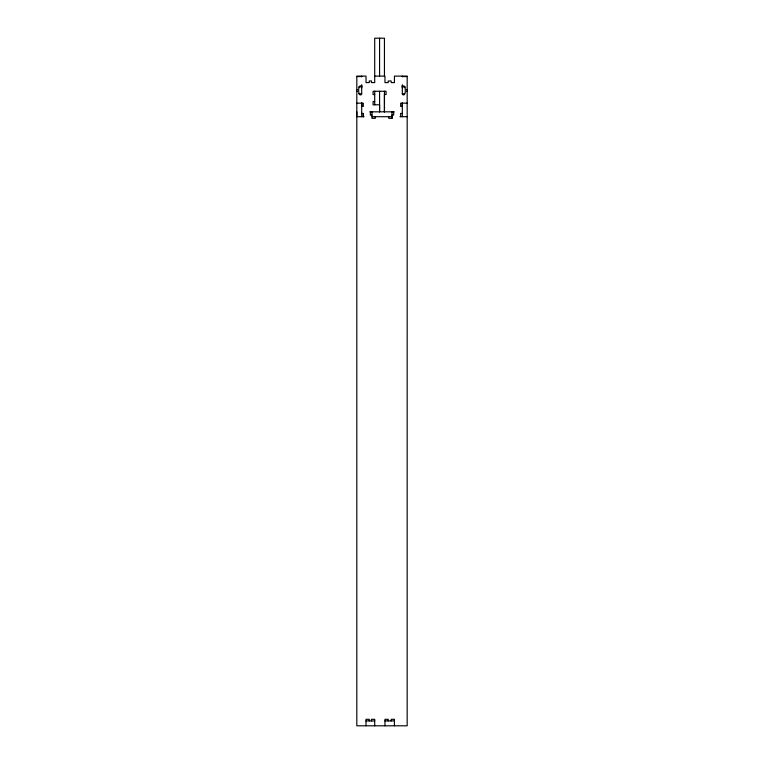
<?xml version="1.0" encoding="UTF-8"?>
<svg xmlns="http://www.w3.org/2000/svg" width="764" height="764" viewBox="0 0 764 764"><rect width="100%" height="100%" fill="white"/><g stroke="black" fill="none" stroke-linecap="round" stroke-linejoin="round"><path stroke-width="1.15" d="M356.817 111.83L356.817 116.701L364.046 116.701M388.771 116.701L388.771 118.334L392.018 118.334L392.018 115.078L393.661 115.078L393.661 111.83M402.294 86.724C405.426 82.875 405.942 92.32 404.748 93.695L402.313 93.695L402.313 84.766M374.704 76.104L384.97 76.104L384.97 82.598L388.217 82.598L388.217 80.974L391.197 80.974L391.197 82.598L394.444 82.598L394.444 76.104L407.183 76.104L407.164 725.8L356.817 725.8L356.817 76.104L366.013 76.104L366.013 82.598L369.26 82.598L369.26 80.974L371.457 80.974L371.457 82.598L374.704 82.598L374.704 38.2L384.445 38.2L384.445 76.104M356.817 76.562L361.687 76.562M402.313 76.562L407.183 76.562M358.765 86.924L361.687 86.924M402.313 86.924L405.235 86.924M356.817 89.636L357.418 89.636M406.582 89.636L407.183 89.636M356.817 91.26L357.418 91.26M406.582 91.26L407.183 91.26M358.765 93.695L361.687 93.695L361.687 84.766M374.704 94.507L373.08 94.507L373.08 91.26L386.068 91.26L386.068 94.507L384.445 94.507L384.445 111.83L384.445 91.26M374.704 101.545L373.08 101.545L373.08 104.792L379.574 104.792L379.574 111.83L379.574 91.26M356.817 103.169L363.311 103.169L363.311 106.416L361.687 106.416M407.183 103.169L400.67 103.169L400.67 106.416L402.294 106.416M369.814 111.83L394.186 111.83M361.687 113.454L363.358 113.454L363.358 116.701M400.67 113.454L402.341 113.454M372.011 115.078L370.359 115.078L370.387 111.83M371.982 116.701L392.037 116.701M399.954 116.701L407.183 116.701M366.013 720.929L374.704 720.929M384.97 720.929L394.444 720.929M361.687 86.724C358.545 82.875 358.039 92.32 359.252 93.695A1.222 1.222 0 0 0 360.465 94.917A1.222 1.222 0 0 0 361.687 93.695M402.341 85.434L402.341 87.774M402.341 102.949L402.341 106.454M402.313 76.104L402.313 76.753M402.313 103.169L402.313 116.701M400.718 113.454L400.67 116.701M394.444 725.8L394.444 719.306L391.197 719.306L391.197 720.929M392.018 111.83L392.018 118.334M388.217 720.929L388.217 719.306L384.97 719.306L384.97 725.8M379.574 38.2L379.574 76.104M375.229 116.701L375.229 118.334L371.982 118.334L371.982 111.83M374.704 91.26L374.704 104.792M374.704 725.8L374.704 719.306L371.457 719.306L371.457 720.929M369.26 720.929L369.26 719.306L366.013 719.306L366.013 725.8M363.311 113.454L363.311 116.701M361.735 85.434L361.735 87.774M361.735 102.949L361.735 106.454M361.687 76.104L361.687 76.753M361.687 103.169L361.697 116.701M404.729 93.695A1.222 1.222 0 0 1 403.507 94.917A1.222 1.222 0 0 1 402.294 93.695"/></g></svg>
